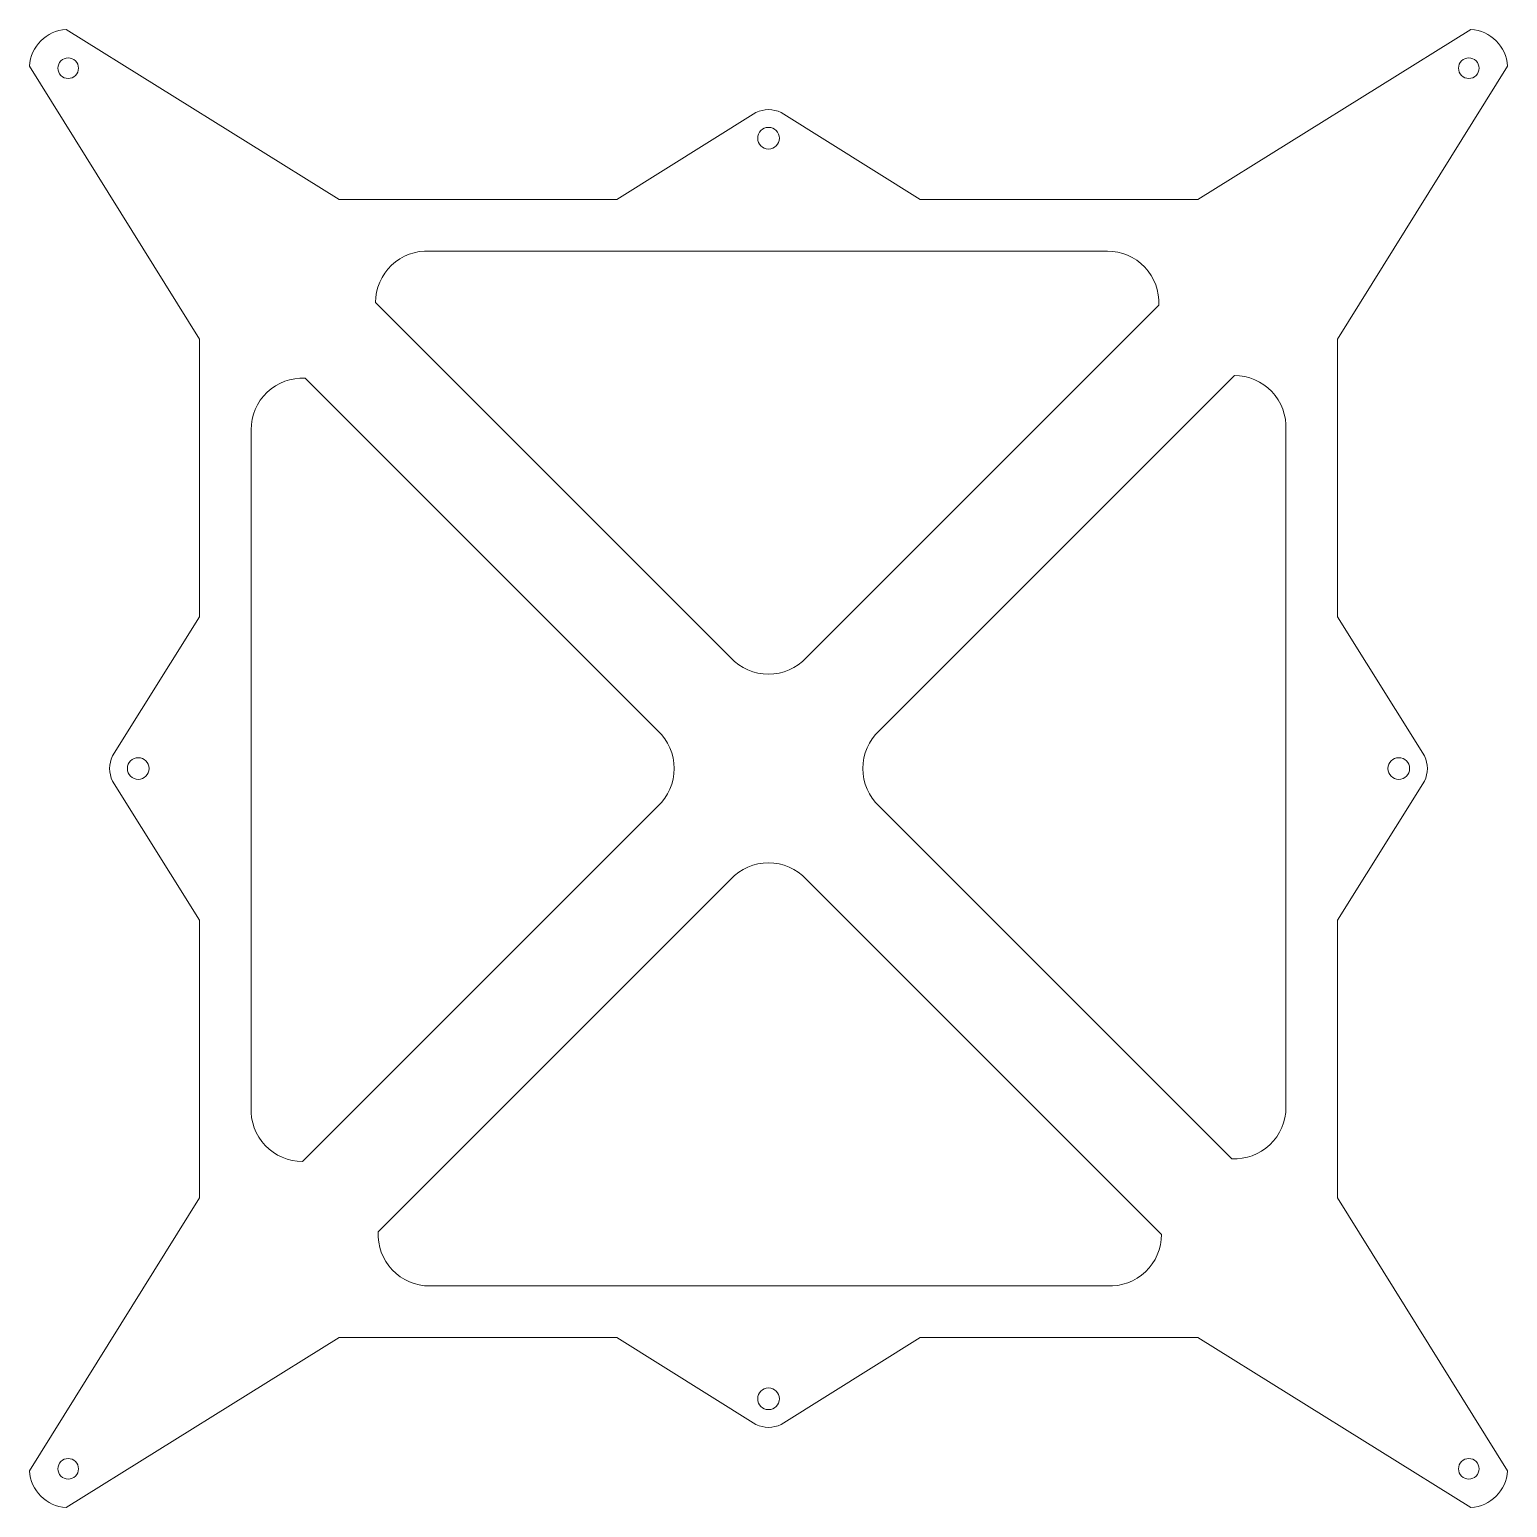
# Model space of a CAD drawing. Header units: millimetres. Extents: x 3002.5 to 3059.8, y 1883.2 to 1940.5.
import ezdxf

# ---------------------------------------------------------------- set-up
doc = ezdxf.new("R2010")
doc.units = ezdxf.units.MM
doc.layers.add('Agujero', color=20, linetype='Continuous', lineweight=20)
doc.layers.add('BLOQUES', color=9, linetype='Continuous', lineweight=20)

msp = doc.modelspace()

# ---------------------------------------------------------------- linework, layer by layer
at = {"layer": 'Agujero'}
for centre, radius in [((3004.026, 1938.986), 0.4), ((3058.326, 1938.986), 0.4), ((3031.176, 1936.271), 0.42), ((3006.741, 1911.836), 0.42), ((3055.611, 1911.836), 0.42), ((3031.176, 1887.401), 0.42), ((3004.026, 1884.686), 0.4), ((3058.326, 1884.686), 0.4)]:
    msp.add_circle(centre, radius, dxfattribs=at)
at = {"layer": 'BLOQUES'}
for p, q in [((3014.53, 1933.896), (3003.942, 1940.484)), ((3047.822, 1933.896), (3058.409, 1940.484)), ((3009.116, 1928.482), (3002.528, 1939.07)), ((3053.236, 1928.482), (3059.823, 1939.07)), ((3030.69, 1937.267), (3025.296, 1933.896)), ((3031.661, 1937.267), (3037.056, 1933.896)), ((3025.296, 1933.896), (3014.53, 1933.896)), ((3047.822, 1933.896), (3037.056, 1933.896)), ((3044.312, 1931.896), (3017.844, 1931.896)), ((3015.942, 1929.899), (3029.81, 1916.03)), ((3032.541, 1916.03), (3046.309, 1929.798)), ((3009.116, 1917.716), (3009.116, 1928.482)), ((3053.236, 1917.716), (3053.236, 1928.482)), ((3013.214, 1926.97), (3026.982, 1913.202)), ((3035.37, 1913.202), (3049.238, 1927.07)), ((3051.236, 1898.7), (3051.236, 1925.168)), ((3011.116, 1898.504), (3011.116, 1924.972)), ((3005.745, 1912.322), (3009.116, 1917.716)), ((3056.606, 1912.322), (3053.236, 1917.716)), ((3005.745, 1911.351), (3009.116, 1905.956)), ((3056.606, 1911.351), (3053.236, 1905.956)), ((3013.113, 1896.602), (3026.982, 1910.471)), ((3035.37, 1910.471), (3049.138, 1896.703)), ((3016.042, 1893.874), (3029.81, 1907.642)), ((3032.541, 1907.642), (3046.41, 1893.774)), ((3009.116, 1895.191), (3009.116, 1905.956)), ((3053.236, 1895.191), (3053.236, 1905.956)), ((3009.116, 1895.191), (3002.528, 1884.603)), ((3053.236, 1895.191), (3059.823, 1884.603)), ((3044.508, 1891.776), (3018.04, 1891.776)), ((3014.53, 1889.776), (3003.942, 1883.189)), ((3025.296, 1889.776), (3014.53, 1889.776)), ((3030.69, 1886.406), (3025.296, 1889.776)), ((3031.661, 1886.406), (3037.056, 1889.776)), ((3047.822, 1889.776), (3037.056, 1889.776)), ((3047.822, 1889.776), (3058.409, 1883.189))]:
    msp.add_line(p, q, dxfattribs=at)
for centre, radius, start, end in [((3004.026, 1938.986), 1.5, 93.1897, 176.8103), ((3058.326, 1938.986), 1.5, 3.1897, 86.8103), ((3031.176, 1936.271), 1.108, 64, 116), ((3017.942, 1929.899), 2, 87.1885, 180), ((3044.312, 1929.896), 2, 357.1885, 90), ((3013.116, 1924.972), 2, 87.1885, 180), ((3049.238, 1925.07), 2, 357.1885, 90), ((3031.176, 1917.492), 2, 223.0574, 316.9426), ((3025.521, 1911.836), 2, 313.0574, 46.9426), ((3036.831, 1911.836), 2, 133.0574, 226.9426), ((3006.741, 1911.836), 1.108, 154, 206), ((3055.611, 1911.836), 1.108, 334, 26), ((3031.176, 1906.181), 2, 43.0574, 136.9426), ((3013.113, 1898.602), 2, 177.1885, 270), ((3049.236, 1898.7), 2, 267.1885, 0), ((3018.04, 1893.776), 2, 177.1885, 270), ((3044.41, 1893.774), 2, 267.1885, 0), ((3031.176, 1887.401), 1.108, 244, 296), ((3004.026, 1884.686), 1.5, 183.1897, 266.8103), ((3058.326, 1884.686), 1.5, 273.1897, 356.8103)]:
    msp.add_arc(centre, radius, start, end, dxfattribs=at)

doc.saveas('drawing.dxf')
